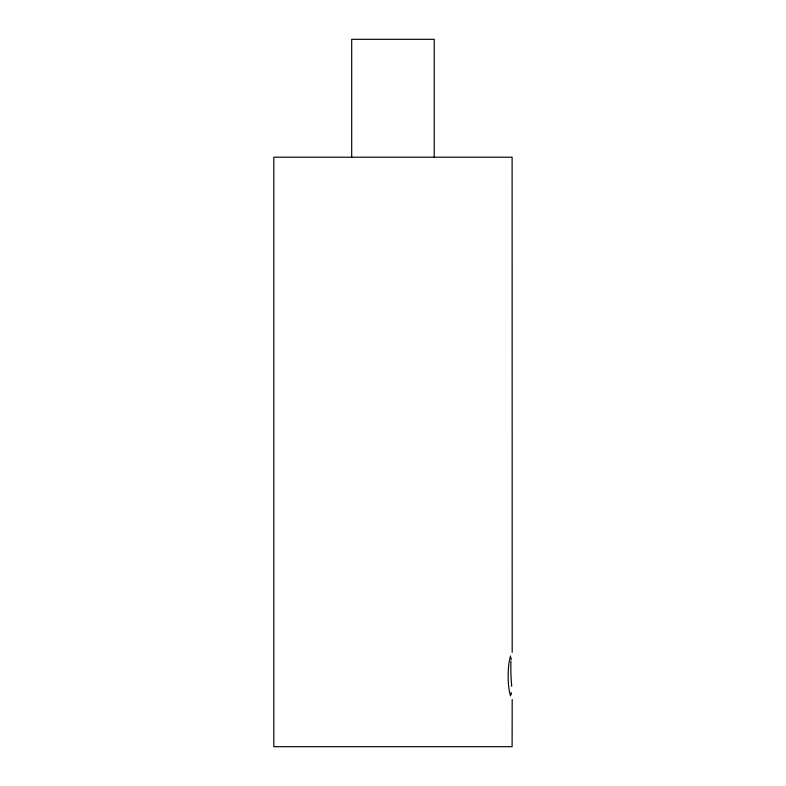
<?xml version="1.0" encoding="UTF-8"?>
<svg xmlns="http://www.w3.org/2000/svg" width="786" height="786" viewBox="0 0 786 786"><rect width="100%" height="100%" fill="white"/><g stroke="black" fill="none" stroke-linecap="round" stroke-linejoin="round"><path stroke-width="1.18" d="M512.187 699.54L512.118 746.7L273.813 746.7L273.813 157.2L512.118 157.2L512.187 652.38M434.226 157.2L434.226 39.3L351.696 39.3L351.696 157.2M510.576 695.915A23.452 5.07 -90 0 1 510.576 656.005M511.185 692.584A23.472 1.169 84.8 0 1 511.264 694.559M511.715 686.316A23.423 2.368 87.5 0 1 510.949 660.898M511.185 657.921A23.472 1.425 -85.5 0 1 511.165 659.513"/></g></svg>
